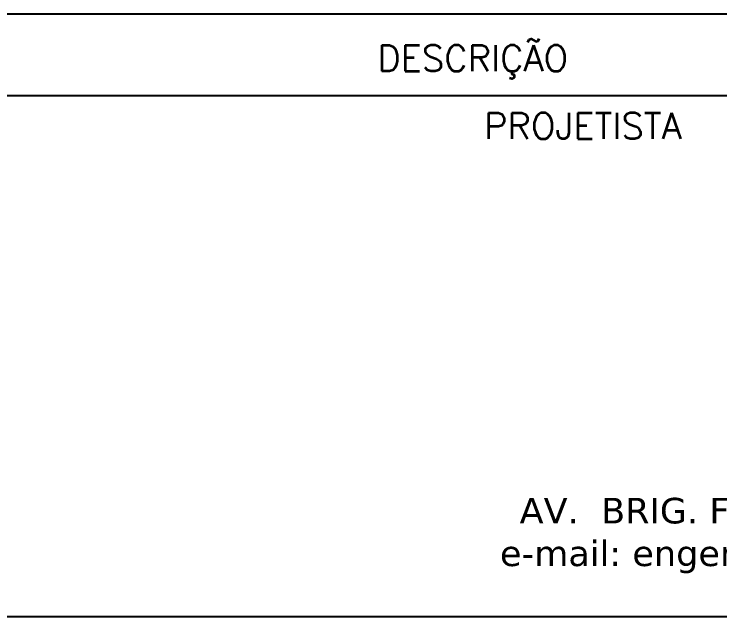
# Model space of a CAD drawing. Header units: millimetres. Extents: x -2368 to 4502, y -2283 to 2217.
# Drawn here: x 3903.5 to 4106.6, y -1703.6 to -1530.1 of the extents above; entities that cross this region are included whole.
import ezdxf

# ---------------------------------------------------------------- set-up
doc = ezdxf.new("R2010")
doc.units = ezdxf.units.MM
doc.header["$LTSCALE"] = 50
for name, color, linetype in [('CARIMBO', 7, 'Continuous'), ('F-COTAS', 106, 'Continuous'), ('F-LOGO', 7, 'Continuous')]:
    doc.layers.add(name, color=color, linetype=linetype)
doc.styles.add('Graphite Light Narrow', font='')
doc.styles.add('STYLE3', font='romans.shx')
doc.styles.get('Graphite Light Narrow').set_extended_font_data('Graphite Light Narrow')

# ---------------------------------------------------------------- blocks, each defined once
blk = doc.blocks.new('LOGO_CP')
at = {"layer": 'F-LOGO', "color": 1, "insert": (-131.02, -43.4), "char_height": 6.192, "width": 358.7696, "attachment_point": 1, "style": 'Graphite Light Narrow'}
blk.add_mtext('\\pi33.832;{\\fVerdana|b0|i0|c0|p34;AV.  BRIG. FARIA LIMA, 1853 - 4º ANDAR - SP   F:+55 (11) 3813-6855\\P\\pi29.068;e-mail: engenharia@claudiopuga.com.br  -  site:www.claudiopuga.com.br}', dxfattribs=at)

msp = doc.modelspace()

# ---------------------------------------------------------------- hatches: boundary and pattern name
at = {"layer": 'F-COTAS'}
h = msp.add_hatch(dxfattribs=at)
h.set_pattern_fill('ANSI32', color=256)
h.paths.add_polyline_path([(4006.592, -1551.901), (4070.878, -1551.901), (4070.878, -1534.758), (4006.592, -1534.758)], flags=9)
h = msp.add_hatch(dxfattribs=at)
h.set_pattern_fill('ANSI32', color=256)
h.paths.add_polyline_path([(4038.31, -1567.914), (4103.488, -1567.914), (4103.488, -1556.664), (4038.31, -1556.664)], flags=9)

# ---------------------------------------------------------------- linework, layer by layer
at = {"layer": 'CARIMBO', "color": 6}
for p, q in [((4451.717, -1530.096), (3601.717, -1530.096)), ((4451.717, -1553.596), (3601.717, -1553.596)), ((4451.717, -1703.596), (3601.717, -1703.596))]:
    msp.add_line(p, q, dxfattribs=at)

# ---------------------------------------------------------------- block references
at = {"layer": 'F-LOGO', "xscale": 1.188858461142835, "yscale": 1.188858461142835, "zscale": 1.188858461142835}
msp.add_blockref('LOGO_CP', (4164.544, -1617.733), dxfattribs=at)

# ---------------------------------------------------------------- texts
at = {"layer": 'CARIMBO', "color": 2, "style": 'STYLE3'}
for s, p in [('DESCRIÇÃO', (4008.021, -1546.544)), ('PROJETISTA', (4038.756, -1566.039))]:
    msp.add_text(s, height=7.5, dxfattribs=at).set_placement(p)

doc.saveas('drawing.dxf')
